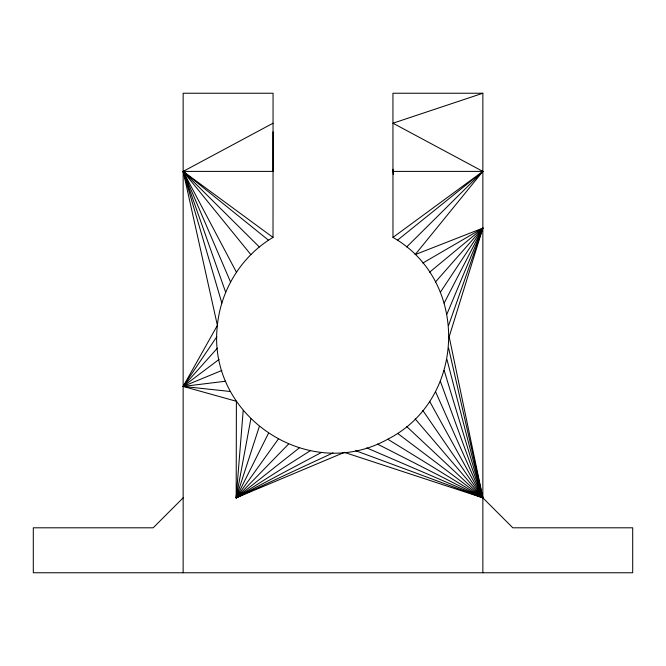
<?xml version="1.0" encoding="UTF-8"?>
<svg xmlns="http://www.w3.org/2000/svg" width="666" height="666" viewBox="0 0 666 666"><rect width="100%" height="100%" fill="white"/><g stroke="black" fill="none" stroke-linecap="round" stroke-linejoin="round"><path stroke-width="1" d="M183.15 572.76L183.15 93.24L273.06 93.24L273.018 171.403L183.15 171.403L217.391 325.374C206.676 415.742 308.366 483.707 387.754 439.202C466.375 399.284 469.63 281.194 392.973 237.412L392.94 93.24L482.85 93.24L482.85 572.76M243.198 410.456L236.164 497.835L344.389 452.372L482.85 497.835L512.82 527.805L632.7 527.805L632.7 572.76L33.3 572.76L33.3 527.805L153.18 527.805L183.15 497.835M250.849 418.897L236.164 497.835L333 452.922M273.06 131.818L273.018 237.421C241.9 255.727 220.871 289.51 217.391 325.374L183.15 386.43L236.405 401.29L236.164 497.835L321.611 452.372M482.85 93.24L392.973 123.21L482.85 171.403L415.151 254.612L482.85 228.105L449.167 336.746L482.85 497.835L355.661 450.691M259.307 426.548L236.164 497.835L310.339 450.691M448.609 325.374L482.85 228.105L422.802 263.053M446.944 314.086L482.85 228.105L429.595 272.203M268.456 433.341L236.164 497.835L299.284 447.918M444.172 303.03L482.85 228.105L435.456 281.993M440.326 292.299L482.85 228.105M216.825 336.746L183.15 386.43L230.544 391.516M278.23 439.202L236.164 497.835L288.536 444.08M217.391 348.135L183.15 386.43L225.674 381.21M406.693 246.953L482.85 171.403L392.973 171.403M397.544 240.151L482.85 171.403L392.973 237.412M219.056 359.415L183.15 386.43L221.828 370.479M221.828 303.03L183.15 171.403L273.06 123.21M366.716 447.918L482.85 497.835L448.609 348.135M377.464 444.08L482.85 497.835L446.944 359.415M387.754 439.202L482.85 497.835L444.172 370.479M225.674 292.299L183.15 171.403L273.018 237.421M397.544 433.341L482.85 497.835L440.326 381.21M230.544 281.993L183.15 171.403L268.456 240.151M406.693 426.548L482.85 497.835L435.456 391.516M236.405 272.203L183.15 171.403L259.307 246.953M415.151 418.897L482.85 497.835L429.595 401.29M183.15 171.403L250.849 254.612M422.802 410.456L482.85 497.835M392.973 169.264L393.298 174.4"/></g></svg>
